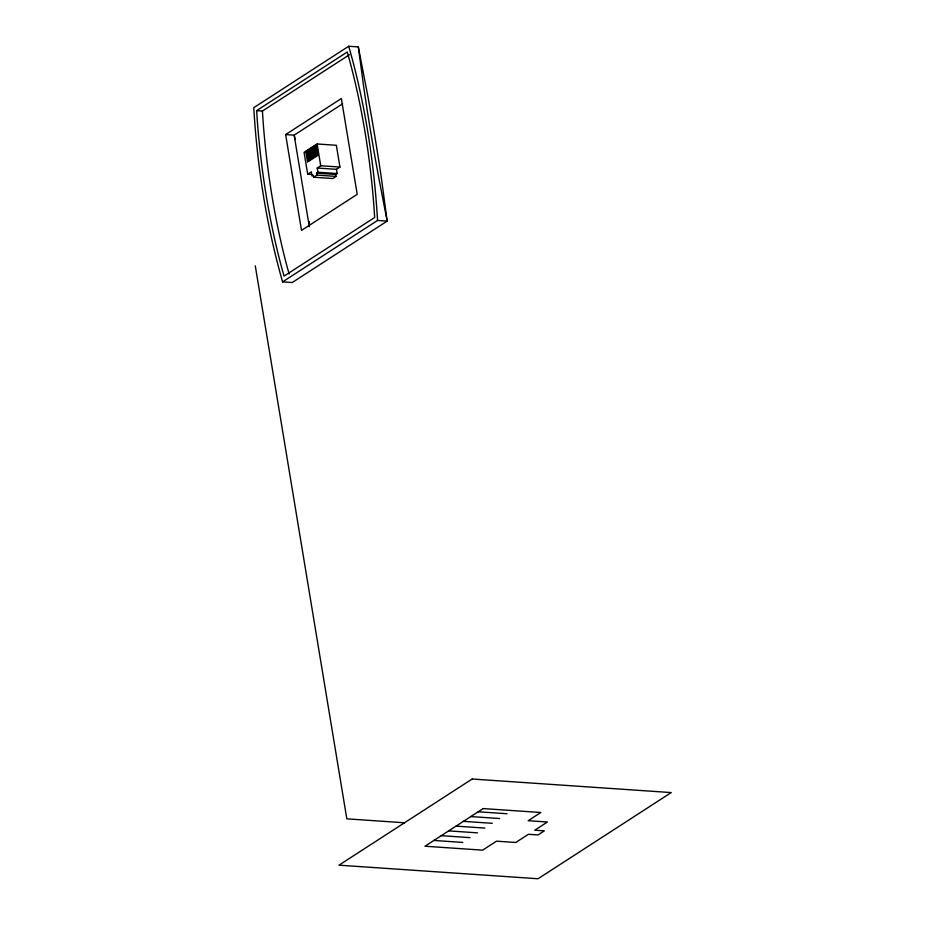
<?xml version="1.0" encoding="UTF-8"?>
<svg xmlns="http://www.w3.org/2000/svg" width="925" height="925" viewBox="0 0 925 925"><rect width="100%" height="100%" fill="white"/><g stroke="black" fill="none" stroke-linecap="round" stroke-linejoin="round"><path stroke-width="1.39" d="M348.713 46.25L253.762 107.682A536.673 301.654 -86.1 0 0 282.599 281.882L292.219 282.53L387.159 221.098L381.678 180.225A379.111 52.367 77.9 0 0 367.202 92.801L358.322 46.909L348.713 46.25A536.673 301.654 -86.1 0 1 377.55 220.451L282.599 281.882M256.641 110.642L347.28 51.997L350.043 62.033A532.014 299.041 -86.1 0 1 373.908 206.159L374.671 217.491L284.033 276.124L281.269 266.099A532.014 299.041 -86.1 0 1 257.404 121.973L256.641 110.642L262.411 111.035L349.419 54.737M285.64 134.576L341.348 98.536L357.212 194.343L301.504 230.383L285.64 134.576L294.15 135.154L342.597 103.808M307.69 174.189L311.32 171.83L312.014 176.051L313.251 175.253L313.575 177.218L316.859 175.102L316.523 173.137L317.922 172.235L317.229 168.015L336.446 169.321L339.949 167.055L336.342 145.283L317.125 143.976L304.082 152.405L307.69 174.189L311.806 174.467M317.229 168.015L320.721 165.748L339.949 167.055M316.523 173.137L335.752 174.443L337.151 173.542L336.446 169.321M335.752 174.443L336.076 176.409L332.803 178.525L313.575 177.218M317.922 172.235L337.151 173.542M316.859 175.102L336.076 176.409M377.55 220.451L387.159 221.098L378.29 175.23A381.944 52.748 77.9 0 1 363.826 87.794L358.322 46.909M478.19 811.78L507.039 813.746M470.813 816.567L499.65 818.532M463.425 821.342L492.262 823.308M456.037 826.118L484.885 828.083M404.514 822.776L346.829 818.845L255.265 265.776M448.66 830.893L477.497 832.858M441.271 835.68L470.108 837.645M433.883 840.455L462.731 842.421M289.109 274.008L287.039 266.493A532.014 299.041 -86.1 0 1 263.174 122.366L262.411 111.035M295.225 139.363L294.15 135.154L309.32 226.729M317.125 143.976L320.721 165.748M315.922 144.751L317.726 155.631M314.916 145.398L316.72 156.29M313.899 146.058L315.703 156.938M312.893 146.717L314.685 157.597M311.875 147.364L313.679 158.256M310.858 148.023L312.662 158.903M309.852 148.682L311.656 159.562M308.834 149.33L310.638 160.222M307.828 149.989L309.632 160.869M306.811 150.648L308.615 161.528M305.793 151.295L307.597 162.187M309.204 221.537A536.673 409.162 57.1 0 1 309.459 224.162M472.155 779.012L338.978 865.176L538.049 878.75L671.238 792.575L472.155 779.012M483.162 808.577L424.968 846.225L482.653 850.156L496.528 841.172L515.757 842.478L528.418 834.292L538.038 834.951L544.363 830.847L534.754 830.199L547.403 822.001L528.187 820.695L540.836 812.508L483.162 808.577"/></g></svg>
